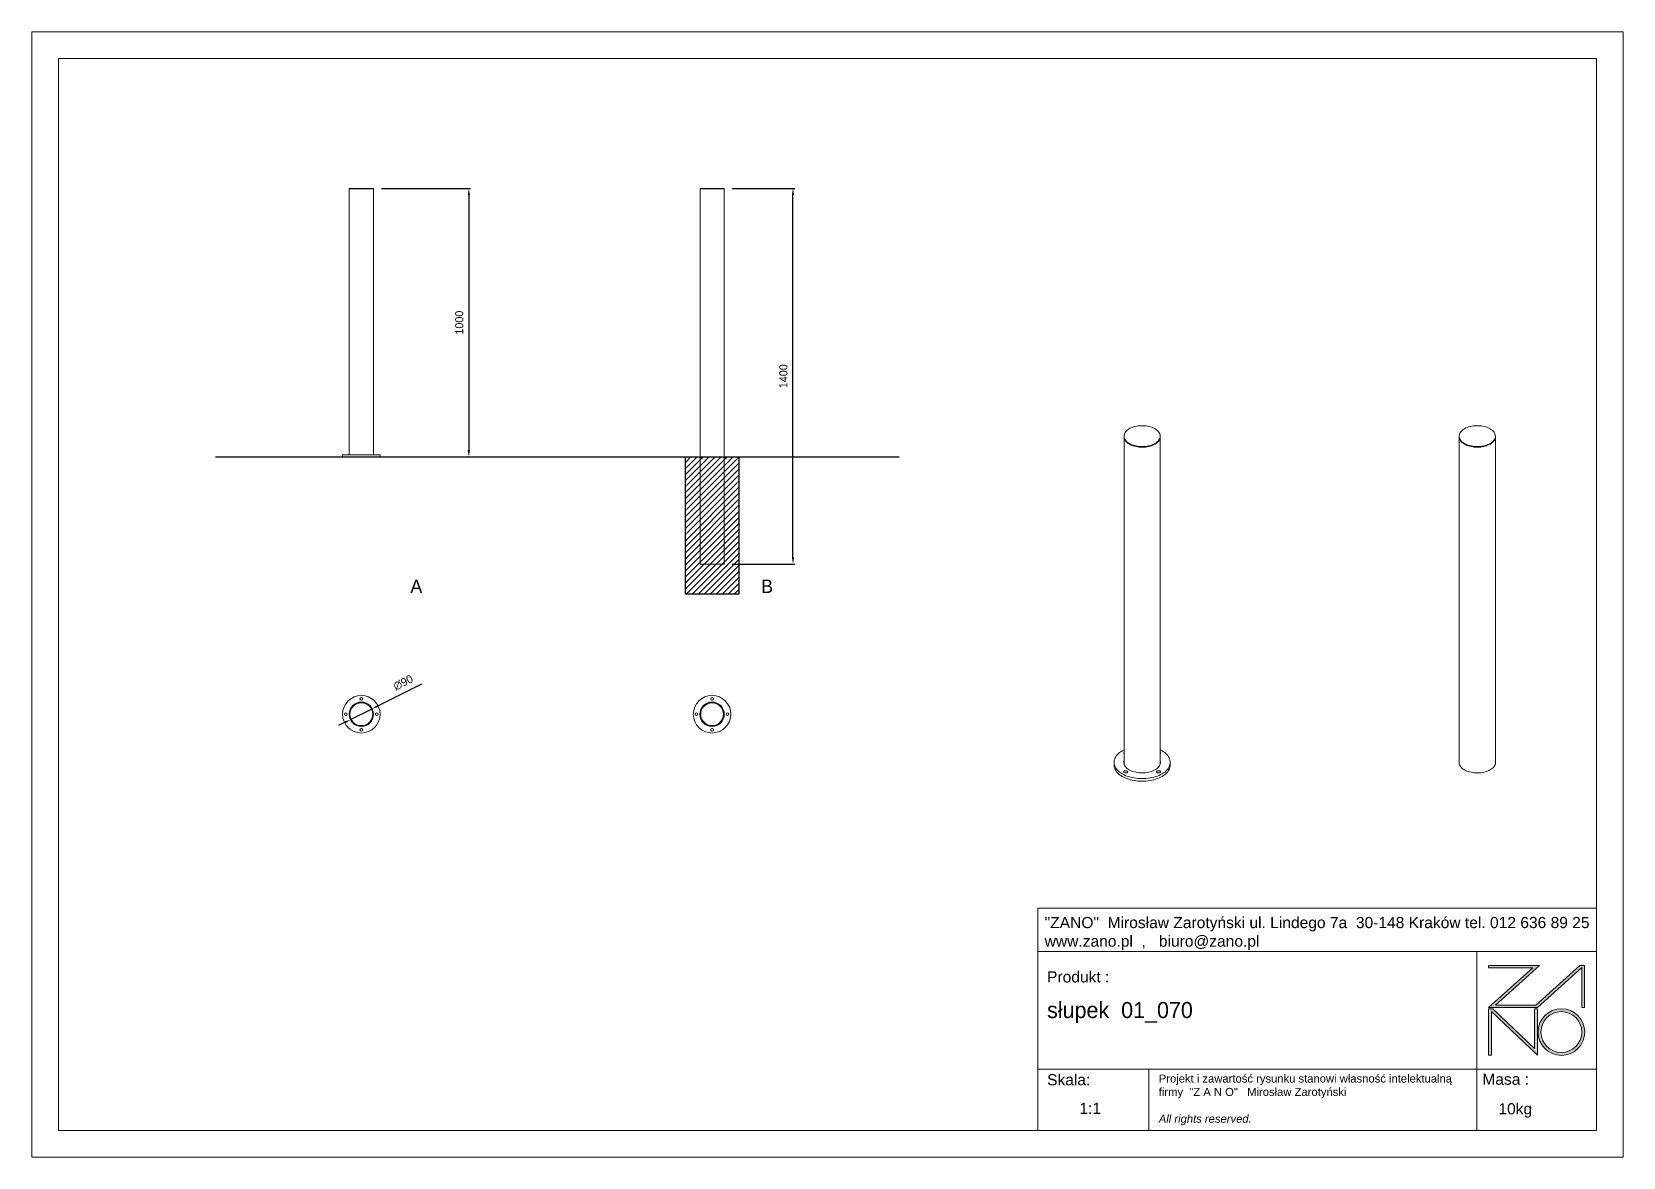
# Model space of a CAD drawing. Header units: millimetres. Extents: x -1903 to 4037, y -1799 to 2401.
import ezdxf

# ---------------------------------------------------------------- set-up
doc = ezdxf.new("R2010")
doc.units = ezdxf.units.MM
doc.header["$PDSIZE"] = -1
doc.layers.add('tabelka', color=155, linetype='Continuous')
doc.layers.add('WYMIAR', color=96, linetype='Continuous')
doc.dimstyles.new('1-1', dxfattribs={"dimtxt": 30, "dimasz": 25, "dimexe": 6.25, "dimexo": 30, "dimgap": 20.625, "dimtad": 1, "dimdec": 1, "dimtxsty": 'Standard', "dimcen": 0, "dimclrd": 2, "dimclre": 2, "dimclrt": 2, "dimadec": 0, "dimazin": 0, "dimtfac": 1, "dimtdec": 1, "dimtmove": 0, "dimatfit": 3, "dimfxl": 0, "dimarcsym": 0})

# ---------------------------------------------------------------- blocks, each defined once
blk = doc.blocks.new('zano')
at = {"layer": 'Defpoints', "lineweight": 5}
for points in [[(6270.2, 3716.2), (6270.2, 3707.4), (6434.8, 3707.4), (6270.2, 3558.4), (6452.4, 3558.4), (6617.9, 3708.2), (6617.9, 3558.4), (6628.6, 3558.4), (6628.6, 3716.2), (6610.7, 3716.2), (6446.1, 3567.2), (6295.4, 3567.2), (6459.9, 3716.2), (6270.2, 3716.2), (6270.2, 3707.4)], [(6270.2, 3554.4), (6286.2, 3554.4), (6441.7, 3405.6), (6441.7, 3554.4), (6452.4, 3554.4), (6452.4, 3380.5), (6281, 3544.6), (6281, 3380.5), (6270.2, 3380.5)]]:
    blk.add_hatch(color=251, dxfattribs=at).paths.add_polyline_path(points)
h = blk.add_hatch(color=251, dxfattribs=at)
h.paths.add_polyline_path([(6454.7, 3467.4, 1), (6628.6, 3467.4, 1)])
h.paths.add_polyline_path([(6617.9, 3467.4, -1), (6465.4, 3467.4, -1)], flags=16)
at = {"layer": 'Defpoints', "color": 251, "lineweight": 5}
blk.add_lwpolyline([(6434.8, 3707.4), (6270.2, 3558.4), (6452.4, 3558.4), (6617.9, 3708.2), (6617.9, 3558.4), (6628.6, 3558.4), (6628.6, 3716.2), (6610.7, 3716.2), (6446.1, 3567.2), (6295.4, 3567.2), (6459.9, 3716.2), (6270.2, 3716.2), (6270.2, 3707.4), (6432.1, 3707.4)], dxfattribs=at)
for points in [[(6270.2, 3716.2), (6270.2, 3707.4), (6434.8, 3707.4), (6270.2, 3558.4), (6452.4, 3558.4), (6617.9, 3708.2), (6617.9, 3558.4), (6628.6, 3558.4), (6628.6, 3716.2), (6610.7, 3716.2), (6446.1, 3567.2), (6295.4, 3567.2), (6459.9, 3716.2), (6270.2, 3716.2), (6270.2, 3707.4)], [(6270.2, 3554.4), (6286.2, 3554.4), (6441.7, 3405.6), (6441.7, 3554.4), (6452.4, 3554.4), (6452.4, 3380.5), (6281, 3544.6), (6281, 3380.5), (6270.2, 3380.5)]]:
    blk.add_lwpolyline(points, close=True, dxfattribs=at)
for radius in [87, 76.3]:
    blk.add_circle((6541.7, 3467.4), radius, dxfattribs=at)
blk = doc.blocks.new('TABELA')
at = {"layer": 'tabelka', "lineweight": 5}
for p, q in [((4587.4, 3929.4), (6672.4, 3929.4)), ((4587.4, 3767.6), (4587.4, 3929.4)), ((4587.4, 3929.4), (6672.4, 3929.4)), ((6226.5, 3767.6), (6226.5, 3329)), ((4587.4, 3329), (6672.4, 3329)), ((5001.6, 3329), (5001.6, 3100.4)), ((6226.5, 3329), (6226.5, 3100.4))]:
    blk.add_line(p, q, dxfattribs=at)
blk.add_lwpolyline([(4587.4, 3767.6), (6672.4, 3767.6), (6672.4, 3100.4), (4587.4, 3100.4)], close=True, dxfattribs=at)
blk.add_blockref('zano', (0, 0))
at = {"layer": 'tabelka', "lineweight": 5, "attachment_point": 1}
for s, insert, char_height, width in [('{\\fArial|b0|i0|c238|p34;"ZANO"  Mirosław Zarotyński ul. Lindego 7a  30-148 Kraków tel. 012 636 89 25\\Pwww.zano.pl  ,   biuro@zano.pl}', (4613, 3896.9), 41.595, 2040.38), ('{\\fArial|b0|i0|c238|p34;Produkt : }', (4622, 3694.1), 41.595, 265.273), ('{\\fCentury Gothic|b0|i0|c238|p34;słupek  01_070}', (4622, 3579.5), 60, 713.135), ('{\\fArial|b0|i0|c238|p34;Skala: }', (4622, 3310.3), 41.595, 191.675), ('{\\fArial|b0|i0|c238|p34;Masa :}', (6246.7, 3312.2), 41.595, 200.457), ('{\\fArial|b0|i0|c238|p34;1:1}', (4742.5, 3203.5), 41.595, 42.482), ('{\\fArial|b0|i0|c238|p34;10kg}', (6306.7, 3201.8), 41.595, 42.482)]:
    blk.add_mtext(s, dxfattribs=dict(at, insert=insert, char_height=char_height, width=width))
at = {"layer": 'tabelka', "color": 1, "lineweight": 5, "insert": (5038.9, 3308.9), "char_height": 30, "width": 1186.12, "attachment_point": 1}
blk.add_mtext('{\\fArial|b0|i0|c0|p34;Projekt i zawartość rysunku stanowi własność intelektualną firmy \\fArial|b0|i0|c238|p34; "Z A N O"   Mirosław Zarotyński\\fArial|b0|i1|c238|p34;\\P\\PAll rights reserved.}', dxfattribs=at)
blk = doc.blocks.new('*D7')
at = {"layer": 'Defpoints', "color": 0, "transparency": 16777216}
for p in [(-628, 1816.8), (-603, 814.8), (-271.6, 814.8)]:
    blk.add_point(p, dxfattribs=at)
at = {"layer": 'WYMIAR', "color": 2, "lineweight": -2, "transparency": 16777216}
for p, q in [((-598, 1816.8), (-265.4, 1816.8)), ((-271.6, 1791.8), (-271.6, 839.8)), ((-573, 814.8), (-265.4, 814.8))]:
    blk.add_line(p, q, dxfattribs=at)
at = {"layer": 'WYMIAR', "color": 2, "transparency": 16777216}
for points in [[(-275.8, 1791.8), (-267.5, 1791.8), (-271.6, 1816.8)], [(-275.8, 839.8), (-267.5, 839.8), (-271.6, 814.8)]]:
    blk.add_solid(points, dxfattribs=at)
at = {"layer": 'WYMIAR', "color": 2, "transparency": 16777216, "insert": (-307.3, 1315.8), "char_height": 30, "attachment_point": 5, "rotation": 90}
blk.add_mtext('1000', dxfattribs=at)
blk = doc.blocks.new('*D9')
at = {"layer": 'Defpoints', "color": 0, "transparency": 16777216}
for p in [(-713.2, -166), (-632.7, -125.7)]:
    blk.add_point(p, dxfattribs=at)
at = {"layer": 'WYMIAR', "color": 2, "lineweight": -2, "transparency": 16777216}
for p, q in [((-448.8, -33.8), (-610.4, -114.6)), ((-735.6, -177.2), (-757.9, -188.4)), ((-713.2, -166), (-632.7, -125.7))]:
    blk.add_line(p, q, dxfattribs=at)
at = {"layer": 'WYMIAR', "color": 2, "transparency": 16777216}
for points in [[(-612.2, -110.8), (-608.5, -118.3), (-632.7, -125.7)], [(-737.5, -173.4), (-733.7, -180.9), (-713.2, -166)]]:
    blk.add_solid(points, dxfattribs=at)
at = {"layer": 'WYMIAR', "color": 2, "transparency": 16777216, "insert": (-516.8, -27.9), "char_height": 30, "attachment_point": 5, "rotation": 26.5699}
blk.add_mtext('∅90', dxfattribs=at)
blk = doc.blocks.new('*D10')
at = {"layer": 'Defpoints', "color": 0, "transparency": 16777216}
for p in [(681.2, 1816.8), (938.2, 1816.8), (681.2, 414.8)]:
    blk.add_point(p, dxfattribs=at)
at = {"layer": 'WYMIAR', "color": 2, "lineweight": -2, "transparency": 16777216}
for p, q in [((711.2, 1816.8), (944.5, 1816.8)), ((938.2, 439.8), (938.2, 1791.8)), ((711.2, 414.8), (944.5, 414.8))]:
    blk.add_line(p, q, dxfattribs=at)
at = {"layer": 'WYMIAR', "color": 2, "transparency": 16777216}
for points in [[(934.1, 1791.8), (942.4, 1791.8), (938.2, 1816.8)], [(934.1, 439.8), (942.4, 439.8), (938.2, 414.8)]]:
    blk.add_solid(points, dxfattribs=at)
at = {"layer": 'WYMIAR', "color": 2, "transparency": 16777216, "insert": (902.6, 1115.8), "char_height": 30, "attachment_point": 5, "rotation": 90}
blk.add_mtext('1400', dxfattribs=at)

msp = doc.modelspace()

# ---------------------------------------------------------------- hatches: boundary and pattern name
at = {"ltscale": 0.2}
h = msp.add_hatch(dxfattribs=at)
h.set_pattern_fill('ANSI31', color=256, scale=5, style=0)
h.set_pattern_definition([(45, (1319.365, -129.55), (-11.22532, 11.22532), [])])
h.paths.add_polyline_path([(536.52, 814.84), (735.82, 814.84), (735.82, 302.86), (536.52, 302.86)])

# ---------------------------------------------------------------- linework, layer by layer
at = {"color": 7, "linetype": 'Continuous', "lineweight": 15}
for p, q in [((-717.98, 1816.84), (-717.98, 1814.84)), ((-717.98, 1816.84), (-672.98, 1816.84)), ((-717.98, 1814.84), (-717.98, 822.84)), ((-717.98, 1814.84), (-672.98, 1814.84)), ((-672.98, 1816.84), (-627.98, 1816.84)), ((-672.98, 1814.84), (-627.98, 1814.84)), ((-627.98, 1814.84), (-627.98, 1816.84)), ((-627.98, 822.84), (-627.98, 1814.84)), ((591.17, 1816.84), (591.17, 1814.84)), ((591.17, 1816.84), (636.17, 1816.84)), ((591.17, 1814.84), (591.17, 414.84)), ((591.17, 1814.84), (636.17, 1814.84)), ((636.17, 1816.84), (681.17, 1816.84)), ((636.17, 1814.84), (681.17, 1814.84)), ((681.17, 1814.84), (681.17, 1816.84)), ((681.17, 414.84), (681.17, 1814.84)), ((2174.06, 892.1), (2174.06, 889.65)), ((2309.06, 889.65), (2309.06, 892.1)), ((3425.04, 892.1), (3425.04, 889.65)), ((3560.04, 889.65), (3560.04, 892.1)), ((2174.06, 889.65), (2174.06, -331.18)), ((2309.06, -331.18), (2309.06, 889.65)), ((3425.04, 889.65), (3425.04, -330.98)), ((3560.04, -331.14), (3560.04, 889.65)), ((-742.98, 822.84), (-742.98, 814.84)), ((-742.98, 822.84), (-672.98, 822.84)), ((-742.98, 814.84), (-672.98, 814.84)), ((-672.98, 822.84), (-602.98, 822.84)), ((-672.98, 814.84), (-602.98, 814.84)), ((-602.98, 814.84), (-602.98, 822.84)), ((591.17, 414.84), (681.17, 414.84)), ((2136.56, -325.36), (2136.56, -335.16)), ((2174.06, -329.33), (2173.84, -330.26)), ((2309.28, -330.26), (2309.06, -329.33)), ((2346.56, -335.16), (2346.56, -325.36))]:
    msp.add_line(p, q, dxfattribs=at)
for p, q in [((-1217.2, 814.84), (1333.95, 814.84)), ((591.17, 814.84), (681.17, 814.84))]:
    msp.add_line(p, q)
at = {"color": 7, "linetype": 'Continuous', "lineweight": 15, "flags": 128}
for points in [[(2193.83, 864.55), (2198.23, 862.22), (2202.98, 860.13), (2208.02, 858.29), (2213.33, 856.71), (2218.86, 855.41), (2224.57, 854.39), (2230.41, 853.67), (2236.33, 853.25), (2242.3, 853.14), (2248.26, 853.33), (2254.17, 853.82), (2259.99, 854.62), (2265.65, 855.7), (2271.13, 857.08), (2276.38, 858.72), (2281.35, 860.63), (2286.01, 862.78), (2290.33, 865.17), (2294.26, 867.76), (2297.78, 870.54), (2300.86, 873.5), (2303.48, 876.6), (2305.61, 879.82), (2307.24, 883.13), (2308.36, 886.52), (2308.95, 889.95), (2309.02, 893.4), (2308.56, 896.83), (2307.57, 900.23), (2306.07, 903.57), (2304.06, 906.82), (2301.56, 909.95), (2298.6, 912.94), (2295.18, 915.77), (2291.35, 918.41), (2287.13, 920.85), (2282.55, 923.06), (2277.65, 925.03), (2272.47, 926.74), (2267.04, 928.19), (2261.42, 929.35), (2255.64, 930.21), (2249.75, 930.78), (2243.8, 931.05), (2237.82, 931.01), (2231.88, 930.67), (2226.02, 930.02), (2220.27, 929.08), (2214.69, 927.85), (2209.33, 926.34), (2204.21, 924.56), (2199.39, 922.53), (2194.89, 920.26), (2190.77, 917.77), (2187.03, 915.08), (2183.73, 912.21), (2180.88, 909.18), (2178.5, 906.01), (2176.62, 902.74), (2175.25, 899.39), (2174.39, 895.98), (2174.06, 892.53), (2174.26, 889.09), (2174.98, 885.67), (2176.23, 882.3), (2177.99, 879), (2180.24, 875.81), (2182.97, 872.74), (2186.17, 869.83), (2189.79, 867.09), (2193.83, 864.55)], [(3444.81, 864.55), (3449.21, 862.22), (3453.96, 860.13), (3459.01, 858.29), (3464.31, 856.71), (3469.84, 855.41), (3475.55, 854.39), (3481.39, 853.67), (3487.32, 853.25), (3493.29, 853.14), (3499.25, 853.33), (3505.16, 853.82), (3510.97, 854.62), (3516.64, 855.7), (3522.11, 857.08), (3527.36, 858.72), (3532.34, 860.63), (3537, 862.78), (3541.31, 865.17), (3545.25, 867.76), (3548.77, 870.54), (3551.85, 873.5), (3554.46, 876.6), (3556.6, 879.82), (3558.23, 883.13), (3559.34, 886.52), (3559.94, 889.95), (3560, 893.4), (3559.54, 896.83), (3558.55, 900.23), (3557.05, 903.57), (3555.04, 906.82), (3552.55, 909.95), (3549.58, 912.94), (3546.17, 915.77), (3542.33, 918.41), (3538.11, 920.85), (3533.53, 923.06), (3528.63, 925.03), (3523.45, 926.74), (3518.03, 928.19), (3512.4, 929.35), (3506.62, 930.21), (3500.73, 930.78), (3494.78, 931.05), (3488.81, 931.01), (3482.87, 930.67), (3477, 930.02), (3471.26, 929.08), (3465.68, 927.85), (3460.31, 926.34), (3455.19, 924.56), (3450.37, 922.53), (3445.88, 920.26), (3441.75, 917.77), (3438.02, 915.08), (3434.71, 912.21), (3431.86, 909.18), (3429.49, 906.01), (3427.6, 902.74), (3426.23, 899.39), (3425.37, 895.98), (3425.04, 892.53), (3425.24, 889.09), (3425.97, 885.67), (3427.21, 882.3), (3428.97, 879), (3431.22, 875.81), (3433.96, 872.74), (3437.15, 869.83), (3440.78, 867.09), (3444.81, 864.55)], [(2174.06, 889.65), (2174.26, 886.64), (2174.98, 883.22), (2176.23, 879.85), (2177.99, 876.55), (2180.24, 873.36), (2182.97, 870.29), (2186.17, 867.38), (2189.79, 864.64), (2193.83, 862.1)], [(2174.06, 889.65), (2174.26, 886.64), (2174.98, 883.22), (2176.23, 879.85), (2177.99, 876.55), (2180.24, 873.36), (2182.97, 870.29), (2186.17, 867.38), (2189.79, 864.64), (2193.83, 862.1)], [(2193.83, 862.1), (2198.23, 859.77), (2202.98, 857.68), (2208.02, 855.84), (2213.33, 854.26), (2218.86, 852.96), (2224.57, 851.94), (2230.41, 851.22), (2236.33, 850.8), (2242.3, 850.69), (2248.26, 850.88), (2254.17, 851.37), (2259.99, 852.17), (2265.65, 853.25), (2271.13, 854.63), (2276.38, 856.27), (2281.35, 858.18), (2286.01, 860.33), (2290.33, 862.72), (2294.26, 865.31), (2297.78, 868.09), (2300.86, 871.05), (2303.48, 874.15), (2305.61, 877.37), (2307.24, 880.68), (2308.36, 884.07), (2308.95, 887.5), (2309.06, 889.65)], [(2193.83, 862.1), (2198.23, 859.77), (2202.98, 857.68), (2208.02, 855.84), (2213.33, 854.26), (2218.86, 852.96), (2224.57, 851.94), (2230.41, 851.22), (2236.33, 850.8), (2242.3, 850.69), (2248.26, 850.88), (2254.17, 851.37), (2259.99, 852.17), (2265.65, 853.25), (2271.13, 854.63), (2276.38, 856.27), (2281.35, 858.18), (2286.01, 860.33), (2290.33, 862.72), (2294.26, 865.31), (2297.78, 868.09), (2300.86, 871.05), (2303.48, 874.15), (2305.61, 877.37), (2307.24, 880.68), (2308.36, 884.07), (2308.95, 887.5), (2309.06, 889.65)], [(3425.04, 889.65), (3425.24, 886.64), (3425.97, 883.22), (3427.21, 879.85), (3428.97, 876.55), (3431.22, 873.36), (3433.96, 870.29), (3437.15, 867.38), (3440.78, 864.64), (3444.81, 862.1)], [(3425.04, 889.65), (3425.24, 886.64), (3425.97, 883.22), (3427.21, 879.85), (3428.97, 876.55), (3431.22, 873.36), (3433.96, 870.29), (3437.15, 867.38), (3440.78, 864.64), (3444.81, 862.1)], [(3444.81, 862.1), (3449.21, 859.77), (3453.96, 857.68), (3459.01, 855.84), (3464.31, 854.26), (3469.84, 852.96), (3475.55, 851.94), (3481.39, 851.22), (3487.32, 850.8), (3493.29, 850.69), (3499.25, 850.88), (3505.16, 851.37), (3510.97, 852.17), (3516.64, 853.25), (3522.11, 854.63), (3527.36, 856.27), (3532.34, 858.18), (3537, 860.33), (3541.31, 862.72), (3545.25, 865.31), (3548.77, 868.09), (3551.85, 871.05), (3554.46, 874.15), (3556.6, 877.37), (3558.23, 880.68), (3559.34, 884.07), (3559.94, 887.5), (3560.04, 889.65)], [(3444.81, 862.1), (3449.21, 859.77), (3453.96, 857.68), (3459.01, 855.84), (3464.31, 854.26), (3469.84, 852.96), (3475.55, 851.94), (3481.39, 851.22), (3487.32, 850.8), (3493.29, 850.69), (3499.25, 850.88), (3505.16, 851.37), (3510.97, 852.17), (3516.64, 853.25), (3522.11, 854.63), (3527.36, 856.27), (3532.34, 858.18), (3537, 860.33), (3541.31, 862.72), (3545.25, 865.31), (3548.77, 868.09), (3551.85, 871.05), (3554.46, 874.15), (3556.6, 877.37), (3558.23, 880.68), (3559.34, 884.07), (3559.94, 887.5), (3560.04, 889.65)], [(2174.06, -278.93), (2172.8, -279.55), (2167.31, -282.5), (2162.2, -285.66), (2157.5, -289.03), (2153.22, -292.59), (2149.4, -296.31), (2146.04, -300.18), (2143.18, -304.18), (2140.81, -308.28), (2138.96, -312.47), (2137.62, -316.73), (2136.82, -321.03), (2136.56, -325.36), (2136.82, -329.68), (2137.62, -333.99), (2138.96, -338.24), (2140.81, -342.44), (2143.18, -346.54), (2146.04, -350.54), (2149.4, -354.41), (2153.22, -358.13), (2157.5, -361.68), (2162.2, -365.05), (2167.31, -368.22)], [(2167.31, -368.22), (2172.8, -371.17), (2178.63, -373.88), (2184.79, -376.35), (2191.23, -378.56), (2197.94, -380.5), (2204.86, -382.15), (2211.97, -383.52), (2219.24, -384.59), (2226.61, -385.36), (2234.06, -385.82), (2241.56, -385.97), (2249.05, -385.82), (2256.5, -385.36), (2263.87, -384.59), (2271.14, -383.52), (2278.25, -382.15), (2285.17, -380.5), (2291.88, -378.56), (2298.32, -376.35), (2304.48, -373.88), (2310.32, -371.17), (2315.8, -368.22), (2320.91, -365.05), (2325.61, -361.68), (2329.89, -358.13), (2333.71, -354.41), (2337.07, -350.54), (2339.94, -346.54), (2342.3, -342.44), (2344.16, -338.24), (2345.49, -333.99), (2346.29, -329.68), (2346.56, -325.36), (2346.29, -321.03), (2345.49, -316.73), (2344.16, -312.47), (2342.3, -308.28), (2339.94, -304.18), (2337.07, -300.18), (2333.71, -296.31), (2329.89, -292.59), (2325.61, -289.03), (2320.91, -285.66), (2315.8, -282.5), (2310.32, -279.55), (2309.06, -278.93)], [(2174.06, -287.6), (2174.03, -287.62), (2173.15, -288.69), (2172.81, -289.85), (2173.02, -291.02), (2173.76, -292.12), (2174.06, -292.39)], [(2136.56, -335.16), (2136.82, -339.48), (2137.62, -343.78), (2138.96, -348.04), (2140.81, -352.23), (2143.18, -356.34), (2146.04, -360.34), (2149.4, -364.21), (2153.22, -367.93), (2157.5, -371.48), (2162.2, -374.85), (2167.31, -378.02)], [(2167.31, -378.02), (2172.8, -380.97), (2178.63, -383.68), (2184.79, -386.15), (2191.23, -388.36), (2197.94, -390.3), (2204.86, -391.95), (2211.97, -393.32), (2219.24, -394.39), (2226.61, -395.16), (2234.06, -395.62), (2241.56, -395.77), (2249.05, -395.62), (2256.5, -395.16), (2263.87, -394.39), (2271.14, -393.32), (2278.25, -391.95), (2285.17, -390.3), (2291.88, -388.36), (2298.32, -386.15), (2304.48, -383.68), (2310.32, -380.97), (2315.8, -378.02), (2320.91, -374.85), (2325.61, -371.48), (2329.89, -367.93), (2333.71, -364.21), (2337.07, -360.34), (2339.94, -356.34), (2342.3, -352.23), (2344.16, -348.04), (2345.49, -343.78), (2346.29, -339.48), (2346.56, -335.16)], [(2174.06, -319.53), (2173.64, -321.44), (2173.31, -324.92), (2173.51, -328.41), (2174.24, -331.87), (2175.5, -335.28), (2177.28, -338.61), (2179.56, -341.83), (2182.32, -344.93), (2185.55, -347.88), (2189.22, -350.65), (2193.3, -353.22)], [(2193.3, -353.22), (2197.75, -355.57), (2202.55, -357.69), (2207.65, -359.55), (2213.02, -361.15), (2218.61, -362.46), (2224.38, -363.49), (2230.28, -364.22), (2236.28, -364.64), (2242.31, -364.76), (2248.34, -364.56), (2254.31, -364.06), (2260.19, -363.26), (2265.92, -362.16), (2271.46, -360.78), (2276.76, -359.11), (2281.79, -357.18), (2286.51, -355.01), (2290.87, -352.6), (2294.85, -349.97), (2298.41, -347.16), (2301.52, -344.17), (2304.17, -341.04), (2306.32, -337.78), (2307.97, -334.43), (2309.1, -331.01), (2309.7, -327.54), (2309.77, -324.05), (2309.3, -320.58), (2309.06, -319.53)], [(3425.04, -330.98), (3425.23, -331.87), (3426.49, -335.28), (3428.26, -338.61), (3430.54, -341.83), (3433.31, -344.93), (3436.54, -347.88), (3440.2, -350.65), (3444.28, -353.22)], [(3444.28, -353.22), (3448.73, -355.57), (3453.53, -357.69), (3458.63, -359.55), (3464, -361.15), (3469.59, -362.46), (3475.36, -363.49), (3481.27, -364.22), (3487.26, -364.64), (3493.29, -364.76), (3499.32, -364.56), (3505.3, -364.06), (3511.17, -363.26), (3516.9, -362.16), (3522.44, -360.78), (3527.75, -359.11), (3532.78, -357.18), (3537.49, -355.01), (3541.86, -352.6), (3545.83, -349.97), (3549.39, -347.16), (3552.51, -344.17), (3555.15, -341.04), (3557.31, -337.78), (3558.96, -334.43), (3560.04, -331.14)], [(2175, -363.78), (2176.63, -364.49), (2178.53, -364.93), (2180.56, -365.05), (2182.57, -364.85), (2184.42, -364.34), (2185.96, -363.57), (2187.08, -362.58), (2187.69, -361.46), (2187.76, -360.28), (2187.28, -359.13), (2186.28, -358.1), (2184.83, -357.27), (2183.05, -356.69), (2181.07, -356.41), (2179.03, -356.45), (2177.08, -356.81), (2175.37, -357.46), (2174.03, -358.35), (2173.15, -359.41), (2172.81, -360.57), (2173.02, -361.74), (2173.76, -362.84), (2175, -363.78)], [(2297.51, -363.78), (2299.13, -364.49), (2301.03, -364.93), (2303.06, -365.05), (2305.08, -364.85), (2306.92, -364.34), (2308.46, -363.57), (2309.58, -362.58), (2310.2, -361.46), (2310.27, -360.28), (2309.79, -359.13), (2308.78, -358.1), (2307.34, -357.27), (2305.56, -356.69), (2303.58, -356.41), (2301.53, -356.45), (2299.59, -356.81), (2297.88, -357.46), (2296.54, -358.35), (2295.66, -359.41), (2295.31, -360.57), (2295.52, -361.74), (2296.27, -362.84), (2297.51, -363.78)]]:
    msp.add_lwpolyline(points, dxfattribs=at)
msp.add_lwpolyline([(536.52, 814.84), (735.82, 814.84), (735.82, 302.86), (536.52, 302.86)], close=True)
at = {"color": 7, "linetype": 'Continuous', "lineweight": 15}
for centre, radius in [((-672.98, -145.86), 70), ((-672.98, -145.86), 45.5), ((-672.98, -145.86), 45), ((-672.98, -145.86), 42.5), ((-672.98, -88.11), 5), ((636.17, -145.86), 70), ((636.17, -145.86), 45.5), ((636.17, -145.86), 45), ((636.17, -145.86), 42.5), ((636.17, -88.11), 5), ((-730.73, -145.86), 5), ((-615.23, -145.86), 5), ((578.42, -145.86), 5), ((693.92, -145.86), 5), ((-672.98, -203.61), 5), ((636.17, -203.61), 5)]:
    msp.add_circle(centre, radius, dxfattribs=at)
msp.add_arc((2307.25, -290), 3, 307.027578, 52.972422, dxfattribs=at)
at = {"layer": 'tabelka', "lineweight": 5}
for points in [[(-1902.95, 2401.1), (4037.05, 2401.1), (4037.05, -1798.9), (-1902.95, -1798.9)], [(-1802.95, 2301.1), (3937.05, 2301.1), (3937.05, -1698.9), (-1802.95, -1698.9)]]:
    msp.add_lwpolyline(points, close=True, dxfattribs=at)

# ---------------------------------------------------------------- block references
msp.add_blockref('TABELA', (-2735.33, -4799.3))

# ---------------------------------------------------------------- texts
at = {"char_height": 50, "attachment_point": 1}
for s, insert in [('A', (-490.05, 356.72)), ('B', (819.1, 356.72))]:
    msp.add_mtext_dynamic_manual_height_columns(s, width=435.0554, gutter_width=12.5, heights=[0], dxfattribs=dict(at, insert=insert))

# ---------------------------------------------------------------- dimensions: what is measured, and where the dimension line sits
at = {"layer": 'WYMIAR'}
for base, p1, p2, text, picture, middle in [((-271.65, 814.84), (-627.98, 1816.84), (-602.98, 814.84), '1000', '*D7', (-307.27, 1315.84)), ((938.25, 1816.84), (681.17, 414.84), (681.17, 1816.84), '1400', '*D10', (902.62, 1115.84))]:
    dim = msp.add_linear_dim(base=base, p1=p1, p2=p2, angle=90, text=text, dimstyle='1-1', dxfattribs=at)
    dim.commit()
    dim.dimension.update_dxf_attribs({"geometry": picture, "text_midpoint": middle})
dim = msp.add_diameter_dim_2p(p1=(-713.23, -165.99), p2=(-632.74, -125.73), dimstyle='1-1', dxfattribs=at)
dim.commit()
dim.dimension.update_dxf_attribs({"geometry": '*D9', "text_midpoint": (-500.82, -59.76), "dimtype": 163})

doc.saveas('drawing.dxf')
